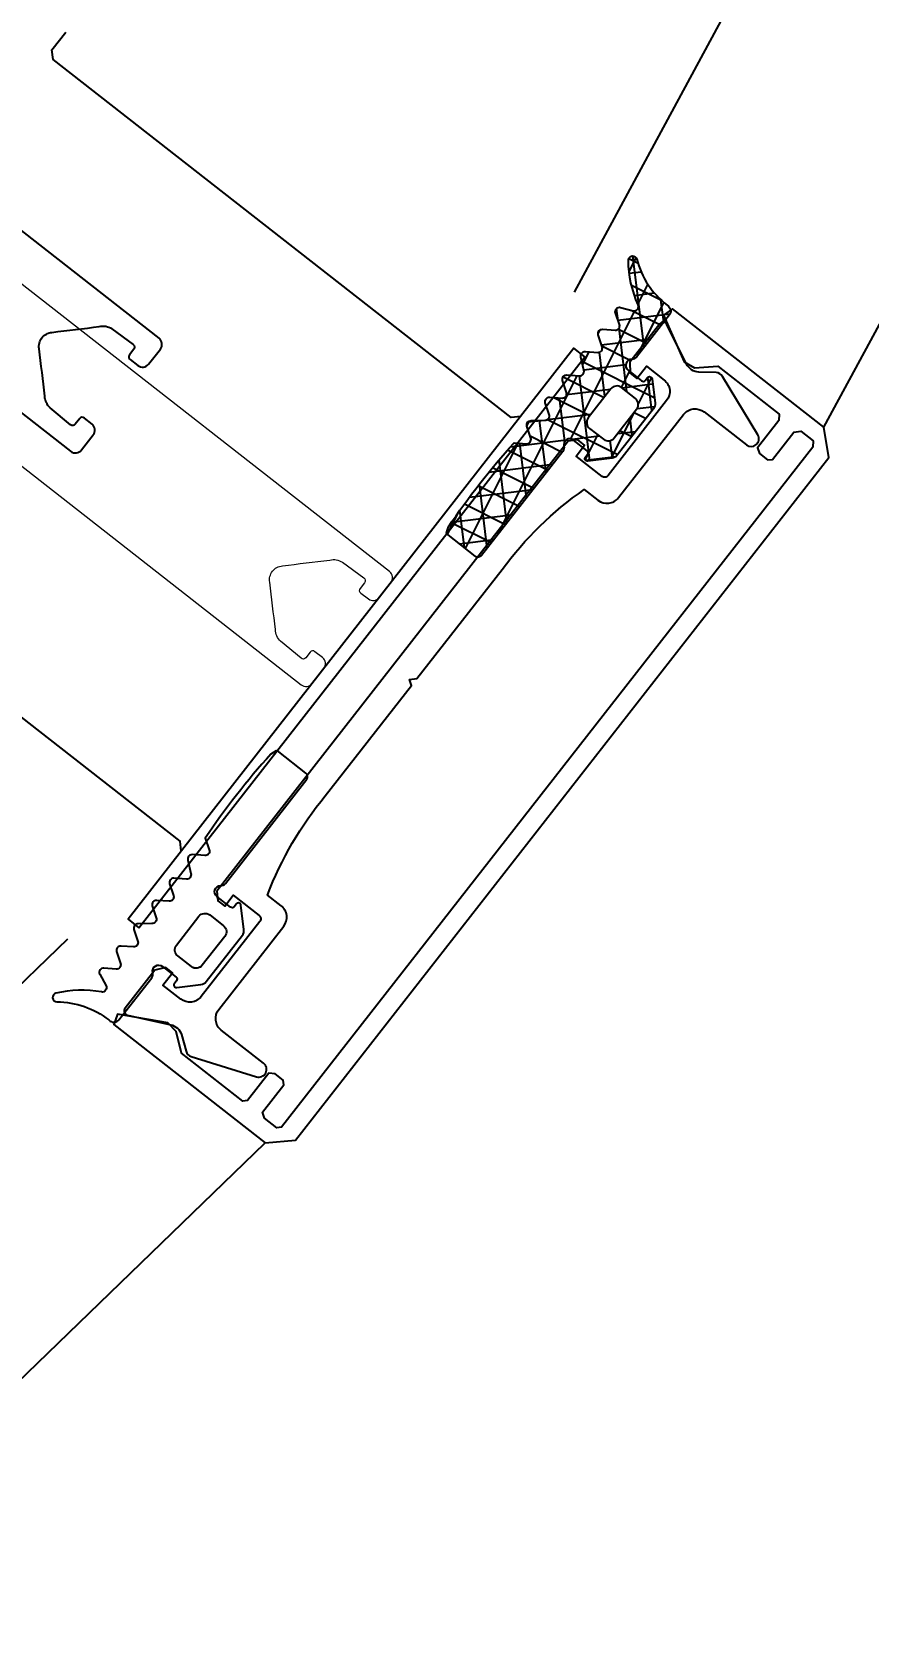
# Model space of a CAD drawing. Header units: millimetres. Extents: x -8689834 to 9419935, y 0 to 135940.
# Drawn here: x 80325.3 to 80384.3, y 109584.5 to 109697.6 of the extents above; entities that cross this region are included whole.
import ezdxf
from ezdxf import colors
from ezdxf.entities.mleader import LeaderData, LeaderLine
from ezdxf.math import Vec2, Vec3

# ---------------------------------------------------------------- set-up
doc = ezdxf.new("R2010")
doc.units = ezdxf.units.MM
doc.header["$MEASUREMENT"] = 0
doc.linetypes.add('HIDDEN', pattern=[6, 4, -2])
doc.layers.get('0').update_dxf_attribs({"color": 250, "lineweight": 9})
doc.layers.add('АР_новое окно', color=155, linetype='Continuous')
for name, color, linetype, lineweight in [('АР_Окна', 4, 'Continuous', 0), ('АР_Отметки', 250, 'Continuous', 15), ('АР_Подоконники', 163, 'Continuous', 9), ('АР_Сущ Несущая стена', 216, 'Continuous', 30), ('перекр 0.3', 181, 'Continuous', 30)]:
    doc.layers.add(name, color=color, linetype=linetype, lineweight=lineweight)
doc.layers.get('0').freeze()
doc.styles.add('ISOCPEUR', font='isocpeur.ttf', dxfattribs={"width": 0.7})

# ---------------------------------------------------------------- blocks, each defined once
blk = doc.blocks.new('_DotSmall')
at = {"color": 0, "linetype": 'ByBlock', "const_width": 0.5}
blk.add_lwpolyline([(-0.0625, 0, 1), (0.0625, 0, 1)], format="xyb", close=True, dxfattribs=at)
blk = doc.blocks.new('стойка витр.')
h = blk.add_hatch()
h.set_pattern_fill('ANSI37', scale=0.5, angle=-69.23283665521843)
h.set_pattern_definition([(335.7671633447816, (-69115.91679156918, 318510.7132420751), (0.6515825639889636, 1.447617495164233), []), (65.76716334478155, (-69115.91679156918, 318510.7132420751), (-1.447617495164233, 0.6515825639889636), [])])
edge = h.paths.add_edge_path()
edge.add_arc((-61.4231846681505, -46.18171078326122), 0.5487303657935584, 155.7657062155241, 200.7671633447816)
edge.add_line((-61.92355794899049, -45.95647403381008), (-61.2158101547102, -44.38418138318229))
edge.add_arc((-61.04906058835331, -44.45924160668073), 0.1828645893715156, 20.76716334478156, 155.7657062155241)
edge.add_line((-60.87807688978501, -44.39440310015198), (-60.79158864807687, -44.62247867199039))
edge.add_arc((-60.62063568932354, -44.55765182228788), 0.1828317201998032, 200.7671633447816, 290.7671633447816)
edge.add_line((-60.55580883962102, -44.72860478100483), (-59.41573388126562, -44.29627843504568))
edge.add_arc((-59.56703588945675, -43.89728440591716), 0.4267183308264255, -69.23283665521843, 72.29363907948373)
edge.add_arc((-59.30747769982554, -43.08429274379887), 0.4267017864716978, 200.7671633447816, 252.293639079486)
edge.add_line((-59.70645626049372, -43.23558888620755), (-63.00984306025202, -34.52432573194528))
edge.add_arc((-62.72490235927398, -34.41627373836673), 0.3047399585219917, 110.7671633447816, 200.7671633447816)
edge.add_line((-62.83295435277978, -34.13133303751965), (-60.55276270053582, -33.26666451912024))
edge.add_arc((-60.44481104638544, -33.55134061801073), 0.3044569814295733, 76.40287424864536, 110.7671633447816)
edge.add_line((-60.3732352333609, -33.25541671472456), (-60.07017099490622, -33.59351893464918))
edge.add_arc((-108.2133039044274, -55.86215009907028), 53.04387976268197, 16.71140087810911, 24.82292581145404)
edge.add_line((-57.40971669906867, -40.60932389061054), (-57.92081016927841, -41.32469074693654))
edge.add_arc((-57.67080742027611, -41.49902445886983), 0.304784542952794, 145.110888314415, 256.4234383751481)
edge.add_line((-57.74235391136608, -41.79529244099831), (-56.88543317024596, -41.99189640294935))
edge.add_arc((-56.95697966133594, -42.28816438507783), 0.304784542952794, -34.8891116855724, 76.4234383751481)
edge.add_line((-56.70697691233363, -42.46249809701112), (-57.17481998566655, -43.29191928954242))
edge.add_arc((-56.92481723669334, -43.46625300146843), 0.304784542952794, 145.1108883144276, 256.4234383751481)
edge.add_line((-56.99636372778332, -43.76252098359691), (-56.1394429866632, -43.95912494554796))
edge.add_arc((-56.21098947775317, -44.25539292764006), 0.3047845429175452, -34.88911168634446, 76.4234383742182)
edge.add_line((-55.96098672877997, -44.42972663955879), (-56.47208019898972, -45.14509349588479))
edge.add_arc((-56.22207744998741, -45.31942720781808), 0.304784542952794, 145.110888314415, 256.4234383752311)
edge.add_line((-56.29362394107739, -45.61569518994656), (-55.43668121195515, -45.81235713578644))
edge.add_arc((-55.50822770304512, -46.10862511790765), 0.3047845429466369, -34.88911168643649, 76.42343837776687)
edge.add_line((-55.25822495407192, -46.28295882984094), (-55.76931842428166, -46.99832568616694))
edge.add_arc((-55.51931567527936, -47.17265939811477), 0.3047845429466368, 145.1108883110316, 256.4234383751786)
edge.add_line((-55.59086216636933, -47.46892738023598), (-54.69071301640361, -47.77952769444528))
edge.add_arc((-54.76225950749358, -48.07579567657376), 0.304784542952794, -34.88911168566796, 76.42343837513553)
edge.add_line((-54.51225675849128, -48.25012938850705), (-55.0233282406989, -48.96555422872189))
edge.add_arc((-54.7733254917257, -49.13988794066245), 0.3047845429466368, 145.1108883109486, 256.4234383751578)
edge.add_line((-54.84487198281568, -49.43615592278366), (-53.98795124169555, -49.6327598847347))
edge.add_arc((-54.05949773284374, -49.92902786688501), 0.3047845429818857, -34.88911169317796, 76.42343837111807)
edge.add_line((-53.80949498384143, -50.10336157886923), (-54.32058845405118, -50.81872843519523))
edge.add_arc((-54.07058570504887, -50.99306214712851), 0.3047845429527939, 145.110888314415, 256.4234383750821)
edge.add_line((-54.14213219613885, -51.289330129257), (-53.29055360303028, -51.47184183257195))
edge.add_arc((-53.362076024001, -51.76811134383752), 0.3047803799531579, -43.67508993618791, 76.42790436632716)
edge.add_line((-53.141638296569, -51.97858292939782), (-53.80995652789716, -52.62318184232572))
edge.add_arc((-53.58948976171087, -52.83365406201483), 0.304801821276656, 136.3285933989482, 262.747126980386)
edge.add_arc((-54.63612651554286, -61.05759711530845), 7.985474883734515, 59.5860415328172, 82.74712698038475)
edge.add_arc((-50.74783774605021, -54.43386708250182), 0.3048115604497932, 253.2910110232634, 419.5860415328165)
edge.add_arc((-52.57053616183111, -60.50577614369104), 6.03477116777137, 73.29101102326332, 110.7671633447816)
edge.add_line((-54.71029190413537, -54.86308986830409), (-54.82445022999309, -54.90637969896488))
edge.add_arc((-54.97574411131791, -54.50740710097307), 0.4266954176128115, 200.7671633447816, 290.7671633447816)
edge.add_line((-55.37471671431558, -54.65870098416781), (-56.71485841512913, -51.12465313347639))
edge.add_arc((-56.31587985443184, -50.97335699107498), 0.4267017864716978, 149.2366398299847, 200.7671633447816)
edge.add_arc((-57.04912318740389, -50.53689152278093), 0.4266140358978636, -30.76336017001563, 40.01429570365114)
edge.add_arc((-57.04924751253566, -50.53686138928606), 0.4266898917694475, 40.00046259028549, 110.7671633447816)
edge.add_line((-57.20053943697712, -50.13789395169442), (-58.34061702035251, -50.57022129308461))
edge.add_arc((-58.27579017065, -50.74117425180884), 0.1828317201998032, 110.7671633447816, 200.7671633447816)
edge.add_line((-58.44674312937423, -50.80600110151136), (-58.36025488766609, -51.03407667334977))
edge.add_arc((-58.5312385862635, -51.09891517987853), 0.1828645893715156, 245.768620474039, 380.7671633447816)
edge.add_line((-58.60629032819998, -51.26566856380668), (-60.17861897521652, -50.55800074261788))
edge.add_arc((-59.95340767674497, -50.05761600615369), 0.5487303657759914, 200.7671633447816, 245.768620474038)
edge.add_line((-60.46648650063435, -50.25217996134597), (-61.93626349206897, -46.37627473846078))
edge = h.paths.add_edge_path(flags=16)
edge.add_arc((-59.3589242202288, -49.0410722918532), 0.5414973949664272, 200.7671633447816, 290.7671633447816)
edge.add_line((-60.77816753828665, -46.82561758724478), (-59.8652400081919, -49.23307164497237))
edge.add_arc((-60.27185175029445, -46.63361823412561), 0.5414973949664272, 110.7671633447816, 200.7671633447816)
edge.add_line((-59.31039323387085, -45.68990118378861), (-60.46385110344272, -46.12730244614795))
edge.add_arc((-59.11839388072258, -46.19621697176626), 0.5414973949664272, 20.76716334478156, 110.7671633447816)
edge.add_line((-57.69915056266473, -48.4116716763674), (-58.61207809275948, -46.00421761863981))
edge.add_arc((-58.20546635065693, -48.60367102949385), 0.5414973949664272, -69.23283665521843, 20.76716334478156)
edge.add_line((-59.16692486710963, -49.54738807983085), (-58.01346699753776, -49.10998681747151))
at = {"lineweight": 0, "ltscale": 100, "transparency": 33554687}
for points in [[(-69.8438361948356, -5.633594956780144), (-69.21493715024553, -5.916666730459838), (-30.90838462579995, 8.609511357899464), (-30.62531285212026, 9.238410402496811), (-31.1873041553481, 10.72042096611403)], [(-56.0608929025766, -41.98018508909445), (-55.7778211288678, -41.3512860444971), (-17.47126860445132, -26.8251079561378), (-16.84236955983215, -27.10817972981749), (-16.28037825660431, -28.59019029343472)]]:
    blk.add_lwpolyline(points, dxfattribs=at)
at = {"color": 7, "lineweight": 0, "ltscale": 100, "transparency": 33554687}
for points in [[(-74.06369480097783, 3.308391450875206, 0.5779496213016146), (-74.28822709678207, 3.786457927264564), (-75.21591578132939, 3.825837128097191, -0.615333828900983), (-75.41972296024323, 4.330405631961185, 0.1014034095220688), (-73.83454927545972, 7.11715754520992, 0.8870851218243345), (-74.38353605600423, 7.372048574252403, -0.1649969122064492), (-77.37516639285604, 4.905523520799761), (-77.48916274512885, 4.862295111939602, 0.4143043114941015), (-77.73690205768798, 4.311953389369592), (-76.39677740688785, 0.7779505007420084, 0.2286961432583318), (-76.12757003956358, 0.5227576163306367, -0.3190489133936659), (-75.8308042481076, 0.1276532846095506, -0.3190018552396916), (-76.10608007785049, -0.2827473570214352), (-77.2460725926212, -0.7150424396677408, -0.4143996870833266), (-77.48192731157178, -0.6088826129343943), (-77.5683841292921, -0.380889908366953, 0.6683385997492722), (-77.90615079682902, -0.370689789611788), (-78.61388821495348, -1.942959389103635, 0.1988829373258806), (-78.62659800215624, -2.362689632165711), (-77.15678812476108, -6.238681577618991, 0.1988829373551211), (-76.86896414318471, -6.544446800158767), (-75.29665854779887, -7.25210424636316, 0.6683385997492723), (-75.05058378231479, -7.020506375207333), (-75.13704060006421, -6.792513670639892, -0.4143996870833266), (-75.03088077326538, -6.556658951718418), (-73.89088825849467, -6.124363869072113, -0.7102015621310012), (-73.37286607688293, -6.741579856578028, 0.2286961432583318), (-73.40517316877958, -7.111109647914418), (-70.10181337440736, -15.82230158713355, 0.414362099440266), (-69.70872084749863, -15.99923473002855), (-67.42870682594366, -15.13463357074215, 0.1511707915363169), (-67.28675684856717, -15.02397433044825), (-67.28408048482379, -14.56993261339812, 0.03540799054371244), (-69.94453478069045, -7.554127657436766), (-70.80145552181057, -7.357523695485725, -0.527867958552825), (-70.9799117797229, -6.88692200143123), (-70.46881830951315, -6.171555145097955, 0.5278679585528249), (-70.64727456742548, -5.700953451043461), (-71.54744570542243, -5.39029515288712, -0.527867958552825), (-71.72590196330566, -4.91969345882535), (-71.21480849309592, -4.20432660249935, 0.5278679585528249), (-71.39326475097914, -3.733724908495788), (-72.25018549209926, -3.537120946544746, -0.527867958552825), (-72.4286417500116, -3.066519252482976), (-71.91757026780397, -2.351094412268139, 0.5278679585717272), (-72.0960265256872, -1.880492718206369), (-72.95294726680731, -1.683888756255328, -0.5278679585717273), (-73.13140352474875, -1.213287062200834), (-72.66353846338461, -0.3839238536165794, 0.5278679585528249), (-72.84199472126784, 0.08667784044519067), (-73.69893745039008, 0.2833397862850688, -0.5278679585717273), (-73.8773937083024, 0.753941480339563), (-73.36630023809266, 1.469308336665563, 0.5278679585717272), (-73.5447564960632, 1.939910030763713), (-74.40167723721243, 2.136513992714754, -0.5278679585528251), (-74.58013349509565, 2.607115686776524)], [(-53.29055360303028, -51.47184183257923, -0.5779496213016146), (-53.141638296569, -51.97858292939782), (-53.80995652789716, -52.62318184232572, 0.615333828900983), (-53.62795459362678, -53.13601908472629, -0.1014034095220688), (-50.59355139863328, -54.17098724229436, -0.8870851218243345), (-50.83548992767464, -54.72580403192842, 0.1649969122064492), (-54.71037595931557, -54.86312174275372), (-54.82437231158838, -54.90635015161388, -0.4143043114941015), (-55.37473404189222, -54.65865529014263), (-56.71485869266326, -51.12465240150777, -0.2286961432583318), (-56.6825516007957, -50.75512261017138, 0.3190489133936659), (-56.72238630641368, -50.26258777469775, 0.3190018552396916), (-57.20057019143132, -50.1379056140504), (-58.34056270623114, -50.57020069668943, 0.4143996870833266), (-58.44672253300087, -50.80605541561818), (-58.36026571528055, -51.03404812018562, -0.6683385997492722), (-58.60634048073553, -51.26564599134144), (-60.17864607612137, -50.55798854513705, -0.1988829373258806), (-60.46647005763953, -50.25222332264093), (-61.93627993503469, -46.37623137718037, -0.1988829373551211), (-61.92357014780282, -45.95650113405281), (-61.21583272970747, -44.38423153456097, -0.6683385997492723), (-60.87806606217055, -44.39443165331613), (-60.79160924445023, -44.62242435788357, 0.4143996870833266), (-60.55575452549965, -44.72858418460964), (-59.41576201069984, -44.29628910197061, 0.7102015621310012), (-59.43724861560622, -43.49078250258754, -0.2286961432583318), (-59.70645598293049, -43.23558961817616), (-63.00981577733182, -34.52439767894975, -0.414362099440266), (-62.83288180333329, -34.13130552614166), (-60.55286778177833, -33.26670436685527, -0.1511707915363169), (-60.3732352333609, -33.25541671472456), (-60.07017099493532, -33.59351893464918, -0.03540799054371244), (-57.40971669906867, -40.60932389061054), (-57.92081016927841, -41.32469074693654, 0.527867958552825), (-57.74235391136608, -41.79529244099831), (-56.88543317024596, -41.99189640294935, -0.5278679585528249), (-56.70697691233363, -42.46249809701112), (-57.17481998566655, -43.29191928953514, 0.527867958552825), (-56.99636372778332, -43.76252098359691), (-56.1394429866632, -43.95912494554796, -0.5278679585528249), (-55.96098672877997, -44.42972663955879), (-56.47208019898972, -45.14509349588479, 0.527867958552825), (-56.29362394107739, -45.61569518994656), (-55.43668121195515, -45.81235713578644, -0.5278679585717272), (-55.25822495407192, -46.28295882984094), (-55.76931842428166, -46.99832568616694, 0.5278679585717273), (-55.59086216636933, -47.46892738023598), (-54.69071301640361, -47.77952769444528, -0.5278679585528249), (-54.51225675849128, -48.25012938850705), (-55.02332824072801, -48.96555422872189, 0.5278679585717273), (-54.84487198281568, -49.43615592278366), (-53.98795124169555, -49.6327598847347, -0.5278679585717272), (-53.80949498384143, -50.10336157886923), (-54.32058845405118, -50.81872843519523, 0.5278679585528251), (-54.14213219613885, -51.289330129257)]]:
    blk.add_lwpolyline(points, format="xyb", close=True, dxfattribs=at)
at = {"lineweight": 0, "ltscale": 100, "transparency": 33554687}
blk.add_lwpolyline([(-68.58632373265573, -58.46540642052423), (-90.15068845250062, -1.598661102303595), (-90.00917455367744, -1.284153596119722), (-88.98317839115043, -0.8950869223335758), (-88.55468153662514, -0.9934413902010419), (-87.69009137133253, -3.273426419786119), (-87.37564184903749, -3.414962306625966), (-86.69163474338711, -3.155580859434849), (-86.43607351230457, -2.797891934278596), (-87.30066367759719, -0.5179069046935183), (-87.1591497787449, -0.2033993985096458), (-82.02911098225741, 1.741955958394101), (-80.54324021661887, 1.262233232868311), (-79.70200834979187, 1.450846736610401), (-77.34320693471818, 4.170836259007046), (-77.83057009245385, 4.768357554989052), (-90.48468705118285, -0.0301937209587777), (-91.4479567084054, -1.960141251613095), (-69.79711318280897, -59.05493725829001), (-67.79633972485317, -59.86096016635565), (-55.14222276612418, -55.06240889040782), (-55.17360051473952, -54.29197395897063), (-58.74284135404741, -53.81994964957266), (-59.49761640312499, -54.23655585793313), (-60.24856024209294, -55.69488708899735), (-65.37859903858043, -57.64024244590109), (-65.73629895772319, -57.38465222291416), (-66.6008891230158, -55.10466719327087), (-67.02936398953898, -55.00637070929224), (-67.71337109521846, -55.26575215648336), (-67.85490698204376, -55.58020167878567), (-66.99031681675115, -57.86018670842168), (-67.20262765098596, -58.33192996972502), (-68.22862381348386, -58.72099664351117)], close=True, dxfattribs=at)
blk.add_lwpolyline([(-73.55412178576807, -6.30930235532287), (-74.18304982228437, -6.026241575636959), (-74.75303158370662, -6.242383619959583), (-74.40718232482322, -7.154412422125461), (-76.57319999407628, -7.975785172551696, -0.414362099391309), (-76.9662925209559, -7.798852029714908), (-79.34394296052051, -1.52882071842032, -0.4143260923197838), (-78.74236241533072, -0.1922330582674476), (-77.26035185172805, 0.3697582449676702), (-76.87127418394084, -0.6562669095073943), (-76.3012924225186, -0.4401248651847709), (-76.06142006575828, 0.3027815256646136), (-77.27188147796551, 3.494853341355338, 0.5512236456822476), (-77.7769173583074, 3.597680757055059), (-79.92338595120236, 1.349376512123854, -0.2673491356416615), (-80.91622193696094, 1.059369939495809), (-82.0875922003761, 1.397509788286698, 0.2496293600316565), (-82.58705019962508, 1.269536347390385), (-86.19986947378493, -1.925987660470128, 0.8270430078467679), (-85.63532520958688, -2.84412238272489), (-82.10129332900397, -1.503986737930973, -0.4143260923197836), (-80.76472567670862, -2.105611734441482), (-78.12768279598095, -9.059679143334506, 0.4143260923033303), (-76.7911151413573, -9.661304145942267), (-75.65109363460215, -9.228998069294903, -0.08279896819570452), (-71.78454054114991, -16.33338165576424), (-68.2828855071275, -25.56749207813118), (-67.85441064060433, -25.66578856210981), (-68.06674346281216, -26.13747383952432), (-64.60831683766446, -35.257587909633, -0.08279896819570452), (-62.79196445917478, -43.13942544953898), (-63.93198596592993, -43.57173152618634, 0.4143260923033303), (-64.53356650879141, -44.90831919242919), (-61.89652362803463, -51.86238660132221, -0.4143260923197836), (-62.49810417322442, -53.19897426147509), (-66.03213605380733, -54.539109906269, 0.8270430078467679), (-65.84594417811604, -55.60071914693981), (-61.02268547978019, -55.59720897083025, 0.2496293600316565), (-60.5639567229955, -55.36182965500484), (-59.91132736596046, -54.3320132763838, -0.2673491356416615), (-58.97583718542592, -53.89078178507043), (-55.8782996214868, -54.15051325823879, 0.5512236456822476), (-55.5684323037276, -53.73866745794658), (-56.77889371593483, -50.54659564225585), (-57.45105016132584, -50.14953851031169), (-58.02103192274808, -50.36568055463431), (-57.63195425496087, -51.39170570910937), (-59.11396481856355, -51.95369701235177, -0.4143260923197838), (-60.45053247085889, -51.35207201584126), (-62.82818291042349, -45.08204070453939, -0.414362099391309), (-62.65124893639586, -44.68894855178223), (-60.48523126714281, -43.867575801356), (-60.13938200823031, -44.77960460352188), (-59.56940024680807, -44.56346255919925), (-59.28629948117305, -43.93455252060812)], format="xyb", close=True, dxfattribs=at)
at = {"color": 7, "lineweight": 0, "ltscale": 100, "transparency": 33554687}
blk.add_lwpolyline([(-72.00534459005576, 0.06645459306309931), (-72.91737339223619, -0.2793946658493951)], dxfattribs=at)
blk.add_lwpolyline([(-72.91737339223619, -0.2793946658493951), (-54.81141330953687, -48.02608389785019), (-53.89938450735644, -47.68023463893769), (-72.00534459005576, 0.06645459306309931)], close=True)
at = {"color": 7}
for points in [[(-75.33468511578394, -1.905527627641277), (-74.42175758568919, -4.312981685368868, -0.414213562373095), (-74.73607402053312, -5.011296826465696), (-75.88953189010499, -5.44869808882504, -0.414213562373095), (-76.58784703121637, -5.134381653973833), (-77.50077456128201, -2.726927596246242, -0.414213562373095), (-77.18645812643808, -2.028612455142138), (-76.03300025686622, -1.591211192782794, -0.414213562373095)], [(-57.69915056266473, -48.4116716763674), (-58.61207809275948, -46.00421761863981, 0.414213562373095), (-59.31039323387085, -45.68990118378861), (-60.46385110341362, -46.12730244614795, 0.414213562373095), (-60.77816753828665, -46.82561758724478), (-59.8652400081919, -49.23307164497237, 0.414213562373095), (-59.16692486710963, -49.54738807983085), (-58.01346699753776, -49.10998681747151, 0.414213562373095)]]:
    blk.add_lwpolyline(points, format="xyb", close=True, dxfattribs=at)
at = {"lineweight": 0, "ltscale": 100, "transparency": 33554687}
blk.add_lwpolyline([(-33.2204523376422, -7.186144611914642), (-64.21182667926769, -18.93829823563283, 0.4143255057077639), (-64.53033920991584, -19.64587643784762), (-64.05480472955969, -20.89989428329136, 0.410627156480438), (-63.35370618529851, -21.2207818566676), (-62.72021259606117, -20.98055557451153, 0.4925517741577297), (-62.57218080674647, -20.68314875576471), (-62.75156135272118, -20.21010964907327, -0.4411110715409258), (-62.61002546586678, -19.89566012677096), (-60.83807044223067, -19.28752400128724, -0.2080566110632873), (-59.94503853938659, -19.40384657128016, -1.575399656426527e-05), (-56.87977393603069, -20.78551547546522, -0.4398191101055806), (-56.36006749374792, -22.15601788895583, -1.575399656426528e-05), (-57.73845635901671, -25.2227588602982, -0.2080566110632873), (-58.32981322327396, -25.9019745689875), (-60.05946139091975, -26.62167684709857, -0.4411110715409258), (-60.37391091321479, -26.48014096025872), (-60.5532914591895, -26.00710185356729, 0.4925517741577297), (-60.86130306290579, -25.88263065828505), (-61.49479665214312, -26.12285694043385, 0.410627156480438), (-61.80683951149695, -26.82793655114801), (-61.3313050311408, -28.08195439658448, 0.4143255057077639), (-60.62370682114852, -28.40042247599195), (-29.6323624739598, -16.64818975485105, 0.5239329190821609)], format="xyb", dxfattribs=at)
blk = doc.blocks.new('A$Cec9b444d')
at = {"layer": 'АР_новое окно', "ltscale": 150}
h = blk.add_hatch(dxfattribs=at)
h.set_pattern_fill('ANSI37', color=256, scale=0.4999999999999999, angle=18.44885465401029)
h.set_pattern_definition([(63.44885465401029, (-321399.5294236228, -56960.02958934662), (-1.420075430942132, 0.7096069478482574), []), (153.4488546540103, (-321399.5294236228, -56960.02958934662), (-0.7096069478482574, -1.420075430942132), [])])
edge = h.paths.add_edge_path()
edge.add_arc((4714.25022718092, -2918.346642013077), 0.5487303657935583, 276.9978149480048, 321.9992720772622)
edge.add_line((4714.317079819568, -2918.891284775078), (4712.60568185991, -2919.101351771961))
edge.add_arc((4712.583403195274, -2918.91984938594), 0.1828645893715156, 141.9992720772622, 276.9978149480048)
edge.add_line((4712.439305364767, -2918.807264873916), (4712.589482119452, -2918.615052426961))
edge.add_arc((4712.445410195142, -2918.502488155646), 0.1828317201998032, 321.9992720772622, 411.9992720772622)
edge.add_line((4712.557974466431, -2918.358416231398), (4711.597167503559, -2917.607731903479))
edge.add_arc((4711.334449195118, -2917.943987198376), 0.4267183308264255, 51.99927207726225, 193.5257478119644)
edge.add_arc((4710.504698756861, -2918.14358706495), 0.4267017864716978, 321.9992720772622, 373.5257478119666)
edge.add_line((4710.840941015666, -2918.406295188144), (4705.104994726917, -2925.74777938854))
edge.add_arc((4704.864858753846, -2925.560159691222), 0.3047399585219916, 231.9992720772622, 321.9992720772622)
edge.add_line((4704.677239056588, -2925.800295664184), (4702.755589957857, -2924.298899527558))
edge.add_arc((4702.943035427509, -2924.058986549906), 0.3044569814295733, 197.634982981126, 231.9992720772622)
edge.add_line((4702.652886136246, -2924.151222347185), (4702.784847783755, -2923.716771927276))
edge.add_arc((4746.78868794016, -2953.336279549228), 53.04387976268197, 137.9435096105898, 146.0550345439347)
edge.add_line((4707.4044166897, -2917.804148198179), (4708.281113333946, -2917.870248639903))
edge.add_arc((4708.300553532783, -2917.566084709882), 0.3047845429527939, 266.3429970468957, 377.6555471076288)
edge.add_line((4708.590981833227, -2917.473645433167), (4708.314773951386, -2916.63897455167))
edge.add_arc((4708.60520225192, -2916.54653527488), 0.3047845429527939, 86.34299704690827, 197.6555471076288)
edge.add_line((4708.624642450669, -2916.242371344934), (4709.576438369791, -2916.2123516153))
edge.add_arc((4709.595878568646, -2915.908187685298), 0.3047845429527939, 266.3429970469082, 377.6555471076288)
edge.add_line((4709.886306869179, -2915.815748408508), (4709.610098987338, -2914.981077527011))
edge.add_arc((4709.900527287782, -2914.888638250297), 0.3047845429175451, 86.34299704613623, 197.6555471066989)
edge.add_line((4709.91996748655, -2914.584474320372), (4710.796664130796, -2914.650574762097))
edge.add_arc((4710.816104329624, -2914.346410832065), 0.3047845429527939, 266.3429970468957, 377.6555471077118)
edge.add_line((4711.106532630078, -2914.253971555362), (4710.830362927812, -2913.4192518075))
edge.add_arc((4711.120791228345, -2913.326812530709), 0.3047845429466368, 86.34299704604418, 197.6555471102476)
edge.add_line((4711.140231427113, -2913.022648600783), (4712.016928071358, -2913.088749042508))
edge.add_arc((4712.036368270186, -2912.784585112475), 0.3047845429466368, 266.3429970435122, 377.6555471076592)
edge.add_line((4712.326796570631, -2912.69214583576), (4712.12564978411, -2911.761403649291))
edge.add_arc((4712.416078084652, -2911.668964372512), 0.3047845429527939, 86.34299704681274, 197.6555471076162)
edge.add_line((4712.435518283401, -2911.364800442567), (4713.312253107221, -2911.430852017927))
edge.add_arc((4713.331693306069, -2911.126688087915), 0.3047845429466368, 266.3429970434292, 377.6555471076384)
edge.add_line((4713.622121606513, -2911.034248811201), (4713.345913724672, -2910.199577929704))
edge.add_arc((4713.636342025253, -2910.107138652967), 0.3047845429818856, 86.34299703930272, 197.6555471035987)
edge.add_line((4713.655782224089, -2909.802974722945), (4714.532478868335, -2909.86907516467))
edge.add_arc((4714.551919067084, -2909.564911234723), 0.3047845429527939, 266.3429970468957, 377.6555471075628)
edge.add_line((4714.842347367618, -2909.472471957933), (4714.556859501572, -2908.649675931945))
edge.add_arc((4714.847276629135, -2908.557215280534), 0.3047803799531579, 77.55701879629278, 197.6600130988078)
edge.add_line((4714.912947026893, -2908.259593912243), (4715.810653880826, -2908.49682675419))
edge.add_arc((4715.876309763999, -2908.199180226847), 0.3048018212766559, 257.5607021314289, 383.9792357128667)
edge.add_arc((4723.45107590825, -2904.82996582299), 7.985474883734515, 180.8181502652979, 203.9792357128654)
edge.add_arc((4715.771195620766, -2904.939637481922), 0.3048115604497932, 374.5231197557441, 540.8181502652972)
edge.add_arc((4721.908206677368, -2903.349856222173), 6.03477116777137, 194.523119755744, 231.9992720772622)
edge.add_line((4718.192770141094, -2908.105273594505), (4718.288977950523, -2908.180441341605))
edge.add_arc((4718.026273753516, -2908.516678575191), 0.4266954176128115, 321.9992720772622, 411.9992720772622)
edge.add_line((4718.362510991336, -2908.779382775632), (4716.035511072489, -2911.757728854687))
edge.add_arc((4715.699268813664, -2911.49502073147), 0.4267017864716978, 270.4687485624653, 321.9992720772622)
edge.add_arc((4715.706249888155, -2912.348307995465), 0.4266140358978636, 90.46874856246504, 161.2464044361318)
edge.add_arc((4715.706288585136, -2912.34842992706), 0.4266898917694475, 161.2325713227662, 231.9992720772622)
edge.add_line((4715.443587785941, -2912.684662811713), (4716.404396961034, -2913.435348868104))
edge.add_arc((4716.516961232323, -2913.291276943855), 0.1828317201998032, 231.9992720772622, 321.9992720772622)
edge.add_line((4716.661033156613, -2913.403841215147), (4716.811209911298, -2913.211628768192))
edge.add_arc((4716.95530774191, -2913.324213280161), 0.1828645893715156, 367.0007292065196, 501.9992720772622)
edge.add_line((4717.136808994431, -2913.301925383796), (4717.346963038611, -2915.013312656451))
edge.add_arc((4716.802323677744, -2915.080192997365), 0.5487303657759913, 321.9992720772622, 367.0007292065186)
edge.add_line((4717.234724813113, -2915.418030636313), (4714.682628316318, -2918.684479652057))
edge = h.paths.add_edge_path(flags=16)
edge.add_arc((4715.624860355124, -2915.098950052656), 0.5414973949664271, 321.9992720772622, 411.9992720772622)
edge.add_line((4714.46636960229, -2917.461235031115), (4716.051561889931, -2915.432334558796))
edge.add_arc((4714.039668067455, -2917.127850524941), 0.5414973949664271, 231.9992720772622, 321.9992720772622)
edge.add_line((4712.734198046836, -2916.79505573076), (4713.706283561304, -2917.554552059737))
edge.add_arc((4713.067582552987, -2916.368354195964), 0.5414973949664271, 141.9992720772622, 231.9992720772622)
edge.add_line((4714.226073305821, -2914.006069217504), (4712.64088101818, -2916.034969689823))
edge.add_arc((4714.652774840656, -2914.339453723678), 0.5414973949664271, 51.99927207726225, 141.9992720772622)
edge.add_line((4715.958244861294, -2914.672248517882), (4714.986159346826, -2913.912752188905))
for p, q in [((4711.658140883689, -2907.191646050033), (6052.354293236519, -427.3743804523598)), ((4729.251516131731, -2916.703383398255), (6069.947668484561, -436.8861178005816)), ((2703.744876225356, -4861.345751793479), (4675.947384079773, -2952.754211210777)), ((2725.027436383237, -4868.581506570589), (4689.855844497545, -2967.126223206571))]:
    blk.add_line(p, q, dxfattribs=at)
for points in [[(4707.877230609269, -2915.940004143374), (4707.192701008117, -2916.024044982084), (4674.909558466225, -2890.801029227023), (4674.825517627556, -2890.116499625874), (4675.801350046087, -2888.867523794824)], [(4683.944755480758, -2946.571373265023), (4683.860714642019, -2945.886843663973), (4651.577572100108, -2920.663827908889), (4650.893042499054, -2920.747868747534), (4649.917210080514, -2921.99684457857)], [(4680.191547997254, -2951.375133979254), (4680.960167303431, -2951.975660921256)]]:
    blk.add_lwpolyline(points, dxfattribs=at)
blk.add_lwpolyline([(4650.028626608879, -2897.998380474628), (4676.146807646142, -2918.404727959741, 0.4143255057077639), (4676.91698999017, -2918.310195947499), (4677.742700209095, -2917.253362737908, 0.410627156480438), (4677.653558777056, -2916.48748950515), (4677.119677169499, -2916.07036455581, 0.4925517741577297), (4676.788616972436, -2916.097993750211), (4676.477143554534, -2916.496651105259, -0.4411110715409258), (4676.134878754037, -2916.538671524526), (4674.696107671014, -2915.338841568434, -0.2080566110632873), (4674.332529408489, -2914.514919383524, -1.575399656426527e-05), (4673.924599382168, -2911.177487864665, -0.4398191101055806), (4674.827009066417, -2910.02248638704, -1.575399656426528e-05), (4678.164002268078, -2909.610986179256, -0.2080566110632873), (4679.051404086004, -2909.764462345003), (4680.563636095185, -2910.870269065639, -0.4411110715409258), (4680.605656514511, -2911.212533866205), (4680.294183096608, -2911.611191221252, 0.4925517741577297), (4680.347456985821, -2911.939102976446), (4680.881338593377, -2912.356227925785, 0.410627156480438), (4681.646029892036, -2912.257459402382), (4682.471740110954, -2911.200626192782, 0.4143255057077639), (4682.377159715498, -2910.430449788807), (4656.258926596458, -2890.0241689636, 0.5239329190821609)], format="xyb", dxfattribs=at)
for points in [[(4714.556859501659, -2908.649675931867, -0.5779496213016146), (4714.912947026893, -2908.259593912243), (4715.810653880825, -2908.496826754189, 0.615333828900983), (4716.154798436357, -2908.075292335531, -0.1014034095220688), (4715.466415511552, -2904.944016112343, -0.8870851218243345), (4716.066271470233, -2904.863215427137, 0.1649969122064492), (4718.192840979286, -2908.105328940736), (4718.288912284214, -2908.180390036073, -0.4143043114941015), (4718.362480904016, -2908.779421284628), (4716.035510590481, -2911.757729471551, -0.2286961432583318), (4715.702783909604, -2911.921708039267, 0.3190489133936659), (4715.302284810291, -2912.21115205699, 0.3190018552396916), (4715.443613704487, -2912.684683062035), (4716.404351187382, -2913.435313104887, 0.4143996870833266), (4716.661068919862, -2913.403795441487), (4716.811191110492, -2913.211652831533, -0.6683385997492722), (4717.1368156977, -2913.301979971889), (4717.346966660807, -2915.013342154237, -0.1988829373258806), (4717.234753364429, -2915.417994093229), (4714.68259976507, -2918.684516195043, -0.1988829373551211), (4714.317109317396, -2918.89128115435), (4712.605736448259, -2919.101345071495, -0.6683385997492723), (4712.439324165573, -2918.807240810575), (4712.589446356203, -2918.615098200622, 0.4143996870833266), (4712.55792869278, -2918.358380468181), (4711.597191209885, -2917.607750425329, 0.7102015621310012), (4710.919564542866, -2918.043783286497, -0.2286961432583318), (4710.840941497568, -2918.406294571334), (4705.10504210054, -2925.747718754669, -0.414362099440266), (4704.677177915005, -2925.800247893866), (4702.75567851589, -2924.29896871848, -0.1511707915363169), (4702.652886136246, -2924.151222347185), (4702.784847783687, -2923.716771927376, -0.03540799054371244), (4707.4044166897, -2917.804148198179), (4708.281113333946, -2917.870248639905, 0.527867958552825), (4708.590981833227, -2917.473645433167), (4708.314773951386, -2916.63897455167, -0.5278679585528249), (4708.624642450669, -2916.242371344934), (4709.576438369878, -2916.212351615225, 0.527867958552825), (4709.886306869179, -2915.815748408508), (4709.610098987337, -2914.981077527011, -0.5278679585528249), (4709.91996748655, -2914.584474320372), (4710.796664130787, -2914.650574762088, 0.527867958552825), (4711.106532630078, -2914.253971555362), (4710.8303629279, -2913.419251807422, -0.5278679585717272), (4711.140231427113, -2913.022648600783), (4712.016928071349, -2913.088749042499, 0.5278679585717273), (4712.326796570631, -2912.69214583576), (4712.125649784109, -2911.761403649291, -0.5278679585528249), (4712.435518283401, -2911.364800442567), (4713.312253107231, -2911.430852017936, 0.5278679585717273), (4713.622121606513, -2911.034248811201), (4713.345913724672, -2910.199577929704, -0.5278679585717272), (4713.655782224089, -2909.802974722945), (4714.532478868336, -2909.869075164669, 0.5278679585528251), (4714.842347367618, -2909.472471957933)], [(4686.446341556104, -2949.393582818257), (4686.530406827973, -2950.078131509123), (4687.010763352792, -2950.453436985657), (4687.611290294791, -2949.684817679542), (4689.43671838887, -2951.111035759648, -0.414362099391309), (4689.489248432777, -2951.538899834092), (4685.360735472821, -2956.823017073169, -0.4143260923197838), (4683.905931065186, -2957.001650388525), (4682.65695523418, -2956.025817969976), (4683.332543271469, -2955.161127358856), (4682.852186746639, -2954.78582188231), (4682.092571617049, -2954.965914936187), (4679.990746409791, -2957.656058074616, 0.5512236456822476), (4680.164685652438, -2958.141217695471), (4683.200109194328, -2958.810846935699, -0.2673491356416615), (4683.962877913187, -2959.509424768388), (4684.281106214441, -2960.686360450371, 0.2496293600316565), (4684.649505061178, -2961.047078878379), (4689.255183458181, -2962.479406807317, 0.8270430078467679), (4689.747536679639, -2961.520621169281), (4686.76920405957, -2959.19363176589, -0.4143260923197836), (4686.590619127568, -2957.738821418275), (4691.169536838972, -2951.878227482949, 0.4143260923033303), (4690.990951911073, -2950.423417130116), (4690.030189994941, -2949.672767997504, -0.08279896819570452), (4694.100130372139, -2942.682912183922), (4700.180346348732, -2934.900794416381), (4700.042230191243, -2934.48344943072), (4700.555651825196, -2934.420437891547), (4706.560806706499, -2926.734391429011, -0.08279896819570452), (4712.358569546368, -2921.094493821734), (4713.31933146249, -2921.845142954337, 0.4143260923033303), (4714.774135874131, -2921.666509633828), (4719.353053585438, -2915.805915698568, -0.4143260923197836), (4720.807857993073, -2915.627282383213), (4723.786190613142, -2917.954271786605, 0.8270430078467679), (4724.597403227714, -2917.244612933067), (4722.093511858404, -2913.122190732075, 0.2496293600316565), (4721.654391427492, -2912.851989433466), (4720.435429982691, -2912.827909411118, -0.2673491356416615), (4719.573086954547, -2912.256777544879), (4718.189083868546, -2909.473481862385, 0.5512236456822476), (4717.676257156842, -2909.422067063197), (4715.574431949585, -2912.112210201624), (4715.583436126151, -2912.892830197483), (4716.063792650981, -2913.268135674027), (4716.739380688349, -2912.403445062821), (4717.988356519356, -2913.379277481371, -0.4143260923197838), (4718.16694145126, -2914.83408782905), (4714.038428491313, -2920.118205068138, -0.414362099391309), (4713.610564305758, -2920.170734207312), (4711.78513621168, -2918.744516127206), (4712.385663153746, -2917.975896820994), (4711.90530662883, -2917.600591344525), (4711.220752594539, -2917.68461309341)], [(4714.226073305821, -2914.006069217504), (4712.640881018181, -2916.034969689824, 0.414213562373095), (4712.734198046836, -2916.79505573076), (4713.706283561285, -2917.554552059715, 0.414213562373095), (4714.46636960229, -2917.461235031115), (4716.05156188993, -2915.432334558797, 0.414213562373095), (4715.958244861294, -2914.672248517882), (4714.986159346827, -2913.912752188905, 0.414213562373095)], [(4678.486720162057, -2954.81613997065, 0.5779496213016146), (4678.19435943763, -2955.25601212774), (4678.64169971971, -2956.069672799591, -0.615333828900983), (4678.315931702253, -2956.505564919298, 0.1014034095220688), (4675.111130587655, -2956.595072757138, 0.8870851218243345), (4675.177833032868, -2957.196659580223, -0.1649969122064492), (4678.838073144653, -2958.475815644053), (4678.934144449669, -2958.550876739315, 0.4143043114941015), (4679.533181638336, -2958.477356502598), (4681.860151951852, -2955.499048315653, 0.2286961432583318), (4681.938774997151, -2955.136537030816, -0.3190489133936659), (4682.122743442546, -2954.677916295311, -0.3190018552396916), (4682.616398533234, -2954.700502142481), (4683.577136016101, -2955.4511321853, -0.4143996870833266), (4683.608653679524, -2955.70784991774), (4683.458531488991, -2955.899992527629, 0.6683385997492722), (4683.62494377159, -2956.194096788624), (4685.336316640745, -2955.984032871501, 0.1988829373258806), (4685.701807088295, -2955.777267912229), (4688.253960687751, -2952.510745810349, 0.1988829373551211), (4688.366173984091, -2952.106093871312), (4688.156023020983, -2950.394731688962, 0.6683385997492723), (4687.830398433756, -2950.304404548587), (4687.680276243154, -2950.496547158572, -0.4143996870833266), (4687.423558510646, -2950.528064821938), (4686.462821027771, -2949.777434779111, -0.7102015621310012), (4686.721988508467, -2949.014457208799, 0.2286961432583318), (4687.054715189362, -2948.850478641105), (4692.790614586497, -2941.509054457715, 0.414362099440266), (4692.73808454258, -2941.081190383259), (4690.816585143562, -2939.579911207805, 0.1511707915363169), (4690.648361369752, -2939.515911008813), (4690.258734472047, -2939.749046000449, 0.03540799054371244), (4685.639165566034, -2945.661669729645), (4685.915373447875, -2946.496340611143, -0.527867958552825), (4685.605504948593, -2946.89294381788), (4684.728808304348, -2946.826843376154, 0.5278679585528249), (4684.418939805065, -2947.223446582891), (4684.620048412021, -2948.154237635736, -0.527867958552825), (4684.31017991272, -2948.550840842452), (4683.433483268484, -2948.484740400738, 0.5278679585528249), (4683.123614769182, -2948.881343607452), (4683.399822651025, -2949.716014488949, -0.527867958552825), (4683.089954151742, -2950.112617695685), (4682.213219327921, -2950.046566120325, 0.5278679585717272), (4681.903350828621, -2950.443169327043), (4682.179558710462, -2951.277840208539, -0.5278679585717273), (4681.869690211199, -2951.674443415298), (4680.917932471643, -2951.704414278556, 0.5278679585528249), (4680.608063972342, -2952.10101748527), (4680.884233674598, -2952.935737233122, -0.5278679585717273), (4680.574365175316, -2953.332340439859), (4679.69766853108, -2953.266239998143, 0.5278679585717272), (4679.387800031827, -2953.662843204914), (4679.6640079136, -2954.497514086508, -0.5278679585528251), (4679.354139414387, -2954.894117293147)], [(4683.604022331676, -2953.199480747864), (4685.189214619325, -2951.170580275558, -0.414213562373095), (4685.949300660222, -2951.077263247012), (4686.921386174778, -2951.836759575913, -0.414213562373095), (4687.014703203346, -2952.596845616927), (4685.429510915686, -2954.625746089222, -0.414213562373095), (4684.669424874691, -2954.719063117832), (4683.697339360223, -2953.959566788855, -0.414213562373095)]]:
    blk.add_lwpolyline(points, format="xyb", close=True, dxfattribs=at)
for points in [[(4728.467826323153, -2918.102481419895), (4691.023819526006, -2966.027369566109), (4690.681516545874, -2966.069438851853), (4689.816850367908, -2965.393869904338), (4689.678772389992, -2964.976476052311), (4691.180032475608, -2963.055001086462), (4691.138012056283, -2962.712736285899), (4690.561559793209, -2962.262350624342), (4690.123199254556, -2962.229290858524), (4688.621939168942, -2964.150765824372), (4688.27963618879, -2964.192835110092), (4683.956256432592, -2960.814952192947), (4683.596021458546, -2959.295683754141), (4682.998558985835, -2958.674165692243), (4679.449713809913, -2958.067547991276), (4679.191489847987, -2958.794098011757), (4689.855844497539, -2967.126223206571), (4692.005553472181, -2966.949199965408), (4729.599720639505, -2918.832120342841), (4729.251516131729, -2916.703383398236), (4718.587161482176, -2908.371258203424), (4717.944652300457, -2908.797563842644), (4719.391710448717, -2912.094275815694), (4720.139295112038, -2912.523651267617), (4721.775645065441, -2912.409609789088), (4726.09902482164, -2915.787492706234), (4726.065945966069, -2916.225877678137), (4724.564685880445, -2918.147352643974), (4724.702802037935, -2918.564697629635), (4725.279254300939, -2919.01508329129), (4725.621519101497, -2918.973062871913), (4727.122779187209, -2917.051587905999), (4727.636239000756, -2916.988527500479), (4728.500905178704, -2917.664096447972)], [(4680.960167303431, -2951.975660921256), (4712.399057398859, -2911.736770371222), (4711.630438092771, -2911.136243429143), (4680.191547997254, -2951.375133979254)]]:
    blk.add_lwpolyline(points, close=True, dxfattribs=at)
at = {"layer": 'АР_новое окно', "ltscale": 150, "rotation": 121.2321087324807}
blk.add_blockref('стойка витр.', (4642.913148447942, -2889.770791658379), dxfattribs=at)

msp = doc.modelspace()

# ---------------------------------------------------------------- linework, layer by layer
at = {"layer": 'АР_Подоконники', "ltscale": 100}
msp.add_arc((72786.63152938914, 115465.2748181277), 8910.481204860578, 271.009433232593, 357.3975134259919, dxfattribs=at)
at = {"layer": 'АР_Сущ Несущая стена', "lineweight": 18, "ltscale": 100}
msp.add_arc((72772.99728481147, 115471.1195132254), 9768.631074010533, 273.0438524992524, 356.3447467981937, dxfattribs=at)
at = {"layer": 'перекр 0.3', "color": 7, "linetype": 'HIDDEN', "lineweight": 5, "ltscale": 50}
msp.add_arc((72763.67027016463, 115490.418118732), 9136.316380500082, 273.3133217004696, 355.970073585512, dxfattribs=at)

# ---------------------------------------------------------------- block references
at = {"layer": 'АР_Окна', "ltscale": 100}
msp.add_blockref('A$Cec9b444d', (75651.90616839979, 112586.4970597865), dxfattribs=at)

# ---------------------------------------------------------------- leaders
at = {"layer": 'АР_Отметки'}
ml = msp.add_multileader_mtext('Standard', dxfattribs=at)
ml.set_content('Л.4', color=256, style='ISOCPEUR')
ml.set_leader_properties(color=256, linetype='Continuous', lineweight=-1)
ml.set_arrow_properties(name='DOTSMALL')
ml.build(insert=Vec2(0, 0))
ml.multileader.update_dxf_attribs({"has_text_frame": 1, "text_left_attachment_type": 4, "text_right_attachment_type": 4, "dogleg_length": 100, "arrow_head_size": 180})
ctx = ml.context
ctx.base_point, ctx.char_height, ctx.arrow_head_size, ctx.landing_gap_size, ctx.plane_origin = Vec3(82551.88361877995, 129862.5586691831), 250, 180, 50, Vec3(110672.3311237746, 117704.8992180973)
ctx.left_attachment, ctx.right_attachment = 4, 4
notes = []
notes.append((ctx, [(0, (0, 0, 0), (0, 0), (1, 0), 1, [])]))
ctx.mtext.insert, ctx.mtext.width, ctx.mtext.line_spacing_style, ctx.mtext.flow_direction = Vec3(82601.88361877995, 130195.8920025164), 852.6970314602484, 2, 5
ml = msp.add_multileader_mtext('Standard', dxfattribs=at)
ml.set_content('Л.4', color=256, style='ISOCPEUR')
ml.set_leader_properties(color=256, linetype='Continuous', lineweight=-1)
ml.set_arrow_properties(name='DOTSMALL')
ml.build(insert=Vec2(0, 0))
ml.multileader.update_dxf_attribs({"has_text_frame": 1, "text_left_attachment_type": 4, "text_right_attachment_type": 4, "dogleg_length": 100, "arrow_head_size": 180})
ctx = ml.context
ctx.base_point, ctx.char_height, ctx.arrow_head_size, ctx.landing_gap_size, ctx.plane_origin = Vec3(492034.935902789, 129862.5586691835), 250, 180, 50, Vec3(520155.3834077836, 117704.8992180977)
ctx.left_attachment, ctx.right_attachment = 4, 4
notes.append((ctx, [(0, (0, 0, 0), (0, 0), (1, 0), 1, [])]))
ctx.mtext.insert, ctx.mtext.width, ctx.mtext.line_spacing_style, ctx.mtext.flow_direction = Vec3(492084.935902789, 130195.8920025169), 852.6970314602484, 2, 5
ml = msp.add_multileader_mtext('Standard', dxfattribs=at)
ml.set_content('Л.4', color=256, style='ISOCPEUR')
ml.set_leader_properties(color=256, linetype='Continuous', lineweight=-1)
ml.set_arrow_properties(name='DOTSMALL')
ml.build(insert=Vec2(0, 0))
ml.multileader.update_dxf_attribs({"has_text_frame": 1, "text_left_attachment_type": 4, "text_right_attachment_type": 4, "dogleg_length": 100, "arrow_head_size": 180})
ctx = ml.context
ctx.base_point, ctx.char_height, ctx.arrow_head_size, ctx.landing_gap_size, ctx.plane_origin = Vec3(354034.0396342472, 129862.5586691835), 250, 180, 50, Vec3(382154.4871392418, 117704.8992180977)
ctx.left_attachment, ctx.right_attachment = 4, 4
notes.append((ctx, [(0, (0, 0, 0), (0, 0), (1, 0), 1, [])]))
ctx.mtext.insert, ctx.mtext.width, ctx.mtext.line_spacing_style, ctx.mtext.flow_direction = Vec3(354084.0396342472, 130195.8920025168), 852.6970314602484, 2, 5
ml = msp.add_multileader_mtext('Standard', dxfattribs=at)
ml.set_content('Л.4', color=256, style='ISOCPEUR')
ml.set_leader_properties(color=256, linetype='Continuous', lineweight=-1)
ml.set_arrow_properties(name='DOTSMALL')
ml.build(insert=Vec2(0, 0))
ml.multileader.update_dxf_attribs({"has_text_frame": 1, "text_left_attachment_type": 4, "text_right_attachment_type": 4, "dogleg_length": 100, "arrow_head_size": 180})
ctx = ml.context
ctx.base_point, ctx.char_height, ctx.arrow_head_size, ctx.landing_gap_size, ctx.plane_origin = Vec3(219490.0396342472, 129862.5586691835), 250, 180, 50, Vec3(247610.4871392418, 117704.8992180977)
ctx.left_attachment, ctx.right_attachment = 4, 4
notes.append((ctx, [(0, (0, 0, 0), (0, 0), (1, 0), 1, [])]))
ctx.mtext.insert, ctx.mtext.width, ctx.mtext.line_spacing_style, ctx.mtext.flow_direction = Vec3(219540.0396342472, 130195.8920025168), 852.6970314602484, 2, 5
ml = msp.add_multileader_mtext('Standard', dxfattribs=at)
ml.set_content('+8,260', color=256, style='ISOCPEUR')
ml.set_leader_properties(color=256, linetype='Continuous', lineweight=-1)
ml.set_arrow_properties(name='DOTSMALL')
ml.build(insert=Vec2(0, 0))
ml.multileader.update_dxf_attribs({"has_text_frame": 1, "text_left_attachment_type": 4, "text_right_attachment_type": 4, "dogleg_length": 100, "arrow_head_size": 180})
ctx = ml.context
ctx.base_point, ctx.char_height, ctx.arrow_head_size, ctx.landing_gap_size, ctx.plane_origin = Vec3(82613.4583334605, 129062.3890569007), 250, 180, 50, Vec3(91980.10221023814, 128243.6210549466)
ctx.left_attachment, ctx.right_attachment = 4, 4
notes.append((ctx, [(0, (0, 0, 0), (0, 0), (1, 0), 1, [])]))
ctx.mtext.insert, ctx.mtext.width, ctx.mtext.line_spacing_style, ctx.mtext.flow_direction = Vec3(82663.4583334605, 129395.722390234), 852.6970314602484, 2, 5
ml = msp.add_multileader_mtext('Standard', dxfattribs=at)
ml.set_content('+6,175', color=256, style='ISOCPEUR')
ml.set_leader_properties(color=256, linetype='Continuous', lineweight=-1)
ml.set_arrow_properties(name='DOTSMALL')
ml.build(insert=Vec2(0, 0))
ml.multileader.update_dxf_attribs({"has_text_frame": 1, "text_left_attachment_type": 4, "text_right_attachment_type": 4, "dogleg_length": 100, "arrow_head_size": 180})
ctx = ml.context
ctx.base_point, ctx.char_height, ctx.arrow_head_size, ctx.landing_gap_size, ctx.plane_origin = Vec3(87854.85682144237, 128796.4460044859), 250, 180, 50, Vec3(97221.50069822001, 127977.6780025318)
ctx.left_attachment, ctx.right_attachment = 4, 4
notes.append((ctx, [(0, (0, 0, 0), (0, 0), (1, 0), 1, [])]))
ctx.mtext.insert, ctx.mtext.width, ctx.mtext.line_spacing_style, ctx.mtext.flow_direction = Vec3(87904.85682144237, 129129.7793378192), 852.6970314602484, 2, 5
ml = msp.add_multileader_mtext('Standard', dxfattribs=at)
ml.set_content('+6,175', color=256, style='ISOCPEUR')
ml.set_leader_properties(color=256, linetype='Continuous', lineweight=-1)
ml.set_arrow_properties(name='DOTSMALL')
ml.build(insert=Vec2(0, 0))
ml.multileader.update_dxf_attribs({"has_text_frame": 1, "text_left_attachment_type": 4, "text_right_attachment_type": 4, "dogleg_length": 100, "arrow_head_size": 180})
ctx = ml.context
ctx.base_point, ctx.char_height, ctx.arrow_head_size, ctx.landing_gap_size, ctx.plane_origin = Vec3(114073.0579712804, 126512.8812880571), 250, 180, 50, Vec3(123439.7018480581, 125694.113286103)
ctx.left_attachment, ctx.right_attachment = 4, 4
notes.append((ctx, [(0, (0, 0, 0), (0, 0), (1, 0), 1, [])]))
ctx.mtext.insert, ctx.mtext.width, ctx.mtext.line_spacing_style, ctx.mtext.flow_direction = Vec3(114123.0579712804, 126846.2146213905), 852.6970314602484, 2, 5
ml = msp.add_multileader_mtext('Standard', dxfattribs=at)
ml.set_content('Л.5', color=256, style='ISOCPEUR')
ml.set_leader_properties(color=256, linetype='Continuous', lineweight=-1)
ml.set_arrow_properties(name='DOTSMALL')
ml.build(insert=Vec2(0, 0))
ml.multileader.update_dxf_attribs({"has_text_frame": 1, "text_left_attachment_type": 4, "text_right_attachment_type": 4, "dogleg_length": 100, "arrow_head_size": 180})
ctx = ml.context
ctx.base_point, ctx.char_height, ctx.arrow_head_size, ctx.landing_gap_size, ctx.plane_origin = Vec3(112375.7815591844, 126435.237933181), 250, 180, 50, Vec3(138158.6476285871, 112714.6362037459)
ctx.left_attachment, ctx.right_attachment = 4, 4
notes.append((ctx, [(0, (0, 0, 0), (0, 0), (1, 0), 1, [])]))
ctx.mtext.insert, ctx.mtext.width, ctx.mtext.line_spacing_style, ctx.mtext.flow_direction = Vec3(112425.7815591844, 126768.5712665144), 852.6970314602484, 2, 5
ml = msp.add_multileader_mtext('Standard', dxfattribs=at)
ml.set_content('+8,260', color=256, style='ISOCPEUR')
ml.set_leader_properties(color=256, linetype='Continuous', lineweight=-1)
ml.set_arrow_properties(name='DOTSMALL')
ml.build(insert=Vec2(0, 0))
ml.multileader.update_dxf_attribs({"has_text_frame": 1, "text_left_attachment_type": 4, "text_right_attachment_type": 4, "dogleg_length": 100, "arrow_head_size": 180})
ctx = ml.context
ctx.base_point, ctx.char_height, ctx.arrow_head_size, ctx.landing_gap_size, ctx.plane_origin = Vec3(113314.4335172403, 119320.827540012), 250, 180, 50, Vec3(122681.077394018, 118502.0595380579)
ctx.left_attachment, ctx.right_attachment = 4, 4
notes.append((ctx, [(0, (0, 0, 0), (0, 0), (1, 0), 1, [])]))
ctx.mtext.insert, ctx.mtext.width, ctx.mtext.line_spacing_style, ctx.mtext.flow_direction = Vec3(113364.4335172403, 119654.1608733454), 852.6970314602484, 2, 5
ml = msp.add_multileader_mtext('Standard', dxfattribs=at)
ml.set_content('+8,260', color=256, style='ISOCPEUR')
ml.set_leader_properties(color=256, linetype='Continuous', lineweight=-1)
ml.set_arrow_properties(name='DOTSMALL')
ml.build(insert=Vec2(0, 0))
ml.multileader.update_dxf_attribs({"has_text_frame": 1, "text_left_attachment_type": 4, "text_right_attachment_type": 4, "dogleg_length": 100, "arrow_head_size": 180})
ctx = ml.context
ctx.base_point, ctx.char_height, ctx.arrow_head_size, ctx.landing_gap_size, ctx.plane_origin = Vec3(91686.32085990754, 118811.0305899884), 250, 180, 50, Vec3(101052.9647366852, 117992.2625880343)
ctx.left_attachment, ctx.right_attachment = 4, 4
notes.append((ctx, [(0, (0, 0, 0), (0, 0), (1, 0), 1, [])]))
ctx.mtext.insert, ctx.mtext.width, ctx.mtext.line_spacing_style, ctx.mtext.flow_direction = Vec3(91736.32085990754, 119144.3639233217), 852.6970314602484, 2, 5
for ctx, leaders in notes:
    for number, flags, end, landing, length, lines in leaders:
        leader = LeaderData()
        leader.index, (leader.has_last_leader_line, leader.has_dogleg_vector, leader.attachment_direction) = number, flags
        leader.last_leader_point, leader.dogleg_vector, leader.dogleg_length = Vec3(end), Vec3(landing), length
        for number, points, colour, breaks in lines:
            line = LeaderLine()
            line.index, line.vertices, line.color, line.breaks = number, Vec3.list(points), colors.encode_raw_color(colour), breaks
            leader.lines.append(line)
        ctx.leaders.append(leader)

doc.saveas('drawing.dxf')
